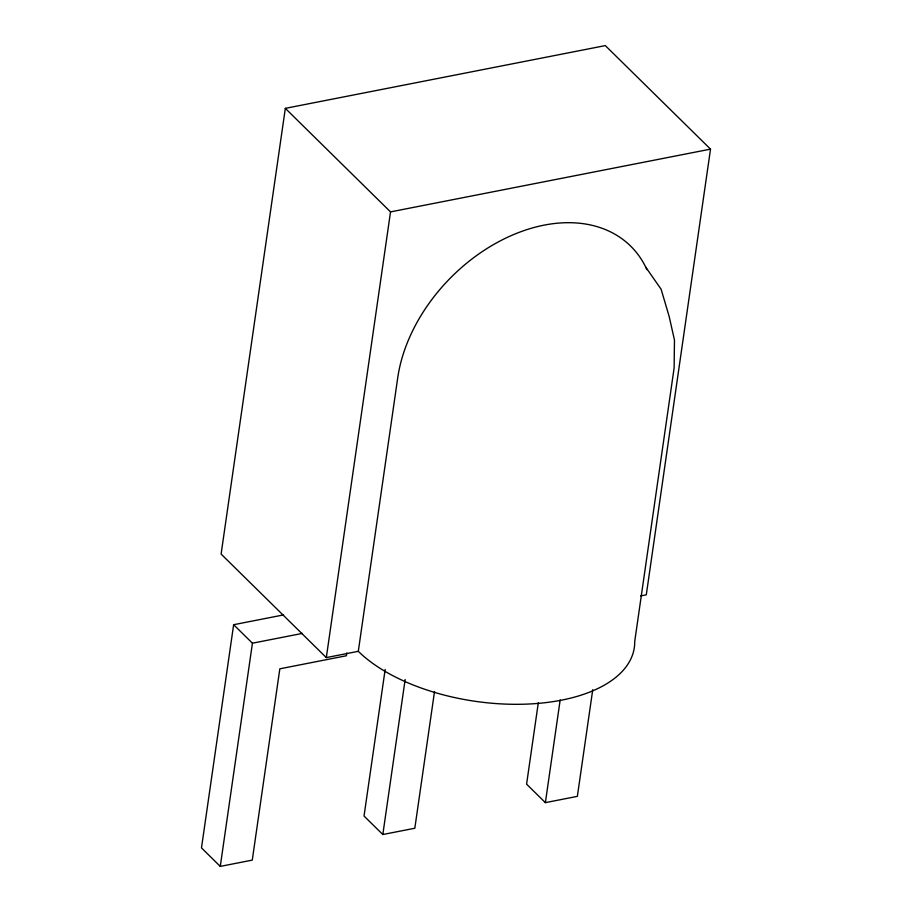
<?xml version="1.0" encoding="UTF-8"?>
<svg xmlns="http://www.w3.org/2000/svg" width="912" height="912" viewBox="0 0 912 912"><rect width="100%" height="100%" fill="white"/><g stroke="black" fill="none" stroke-linecap="round" stroke-linejoin="round"><path stroke-width="1.37" d="M640.726 595.924L646.289 594.829L710.516 149.135L605.317 45.6L285.331 108.357L221.103 554.063L326.314 657.598L358.302 651.316A149.557 75.901 8.2 0 0 525.757 704.144A149.557 75.901 8.2 0 0 634.718 641.455L674.128 367.935L674.47 340.085L669.18 316.532L661.109 289.241L645.753 267.182M283.564 614.916L233.643 624.709L201.484 847.909L220.271 866.4L252.271 860.119L279.836 668.815L346.389 655.751L346.788 652.981M220.271 866.4L252.43 643.199L233.643 624.709M326.314 657.598L390.53 211.892L285.331 108.357M358.302 651.316L397.723 377.796A149.557 106.066 -45.5 0 1 511.928 235.296A149.557 106.066 -45.5 0 1 646.904 269.633M385.16 669.465L364.036 816.035L382.823 834.514L414.823 828.244L434.522 691.535M382.823 834.514L405.156 679.497M538.342 702.559L526.589 784.149L545.376 802.64L577.364 796.358L592.743 689.677M545.376 802.64L560.173 699.949M390.53 211.892L710.516 149.135M252.43 643.199L302.351 633.407"/></g></svg>
